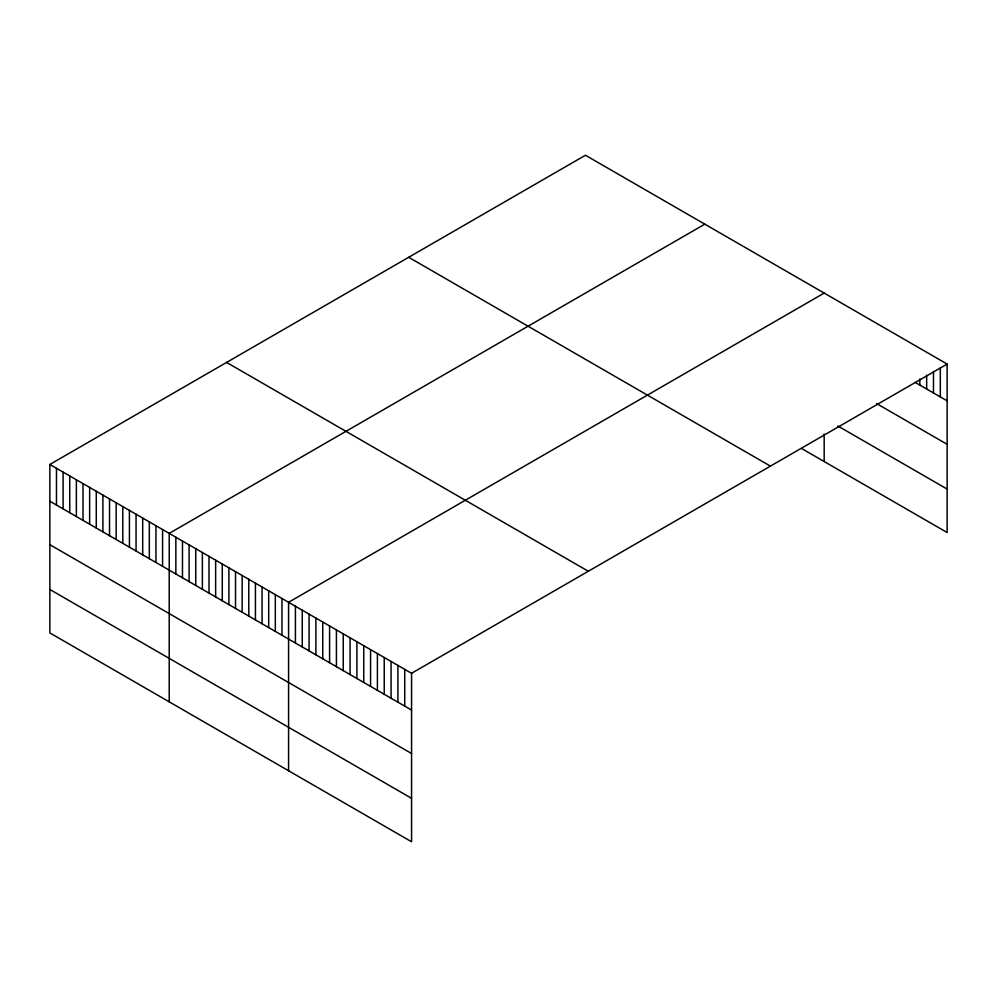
<?xml version="1.0" encoding="UTF-8"?>
<svg xmlns="http://www.w3.org/2000/svg" width="997" height="997" viewBox="0 0 997 997"><rect width="100%" height="100%" fill="white"/><g stroke="black" fill="none" stroke-linecap="round" stroke-linejoin="round"><path stroke-width="1.5" d="M49.85 464.465L411.562 673.299L411.562 841.755L49.85 632.921L49.85 464.465L585.438 155.245L947.15 364.079L947.15 532.535L801.625 448.513M704.804 224.163L169.216 533.383L169.216 701.838M824.17 293.081L288.582 602.3L288.582 770.756M411.562 673.299L947.15 364.079M915.271 382.437L947.15 400.856M876.55 403.548L947.15 444.313M837.829 425.968L947.15 489.078M408.695 257.288L770.407 466.122M226.593 362.422L588.305 571.256M49.85 501.229L411.562 710.063M49.85 544.686L411.562 753.52M49.85 589.464L411.562 798.298M940.321 367.793L940.321 396.906M933.491 371.507L933.491 392.955M926.649 375.233L926.649 389.017M919.82 378.947L919.82 385.066M824.17 434.007L824.17 461.536M404.732 669.348L404.732 706.125M397.903 665.41L397.903 702.175M391.073 661.46L391.073 698.236M384.231 657.522L384.231 694.286M377.402 653.571L377.402 690.348M370.572 649.633L370.572 686.397M363.743 645.682L363.743 682.459M356.901 641.744L356.901 678.508M350.072 637.793L350.072 674.57M343.242 633.855L343.242 670.62M336.413 629.905L336.413 666.681M329.583 625.966L329.583 662.731M322.741 622.016L322.741 658.78M315.912 618.078L315.912 654.842M309.082 614.127L309.082 650.891M302.253 610.189L302.253 646.953M295.411 606.238L295.411 643.003M281.952 598.462L281.952 635.239M275.322 594.636L275.322 631.4M268.692 590.81L268.692 627.574M262.061 586.984L262.061 623.748M255.431 583.145L255.431 619.922M248.789 579.319L248.789 616.096M242.159 575.493L242.159 612.258M235.529 571.667L235.529 608.432M228.899 567.841L228.899 604.606M222.269 564.003L222.269 600.78M215.639 560.177L215.639 596.954M209.009 556.351L209.009 593.115M202.379 552.525L202.379 589.289M195.748 548.699L195.748 585.463M189.106 544.861L189.106 581.637M182.476 541.035L182.476 577.799M175.846 537.209L175.846 573.973M162.586 529.544L162.586 566.321M155.956 525.718L155.956 562.495M149.326 521.892L149.326 558.656M142.696 518.066L142.696 554.831M136.053 514.24L136.053 551.005M129.423 510.402L129.423 547.179M122.793 506.576L122.793 543.353M116.163 502.75L116.163 539.514M109.533 498.924L109.533 535.688M102.903 495.098L102.903 531.862M96.273 491.259L96.273 528.036M89.643 487.433L89.643 524.198M83.013 483.607L83.013 520.372M76.37 479.781L76.37 516.546M69.74 475.943L69.74 512.72M63.11 472.117L63.11 508.894M56.48 468.291L56.48 505.055"/></g></svg>
